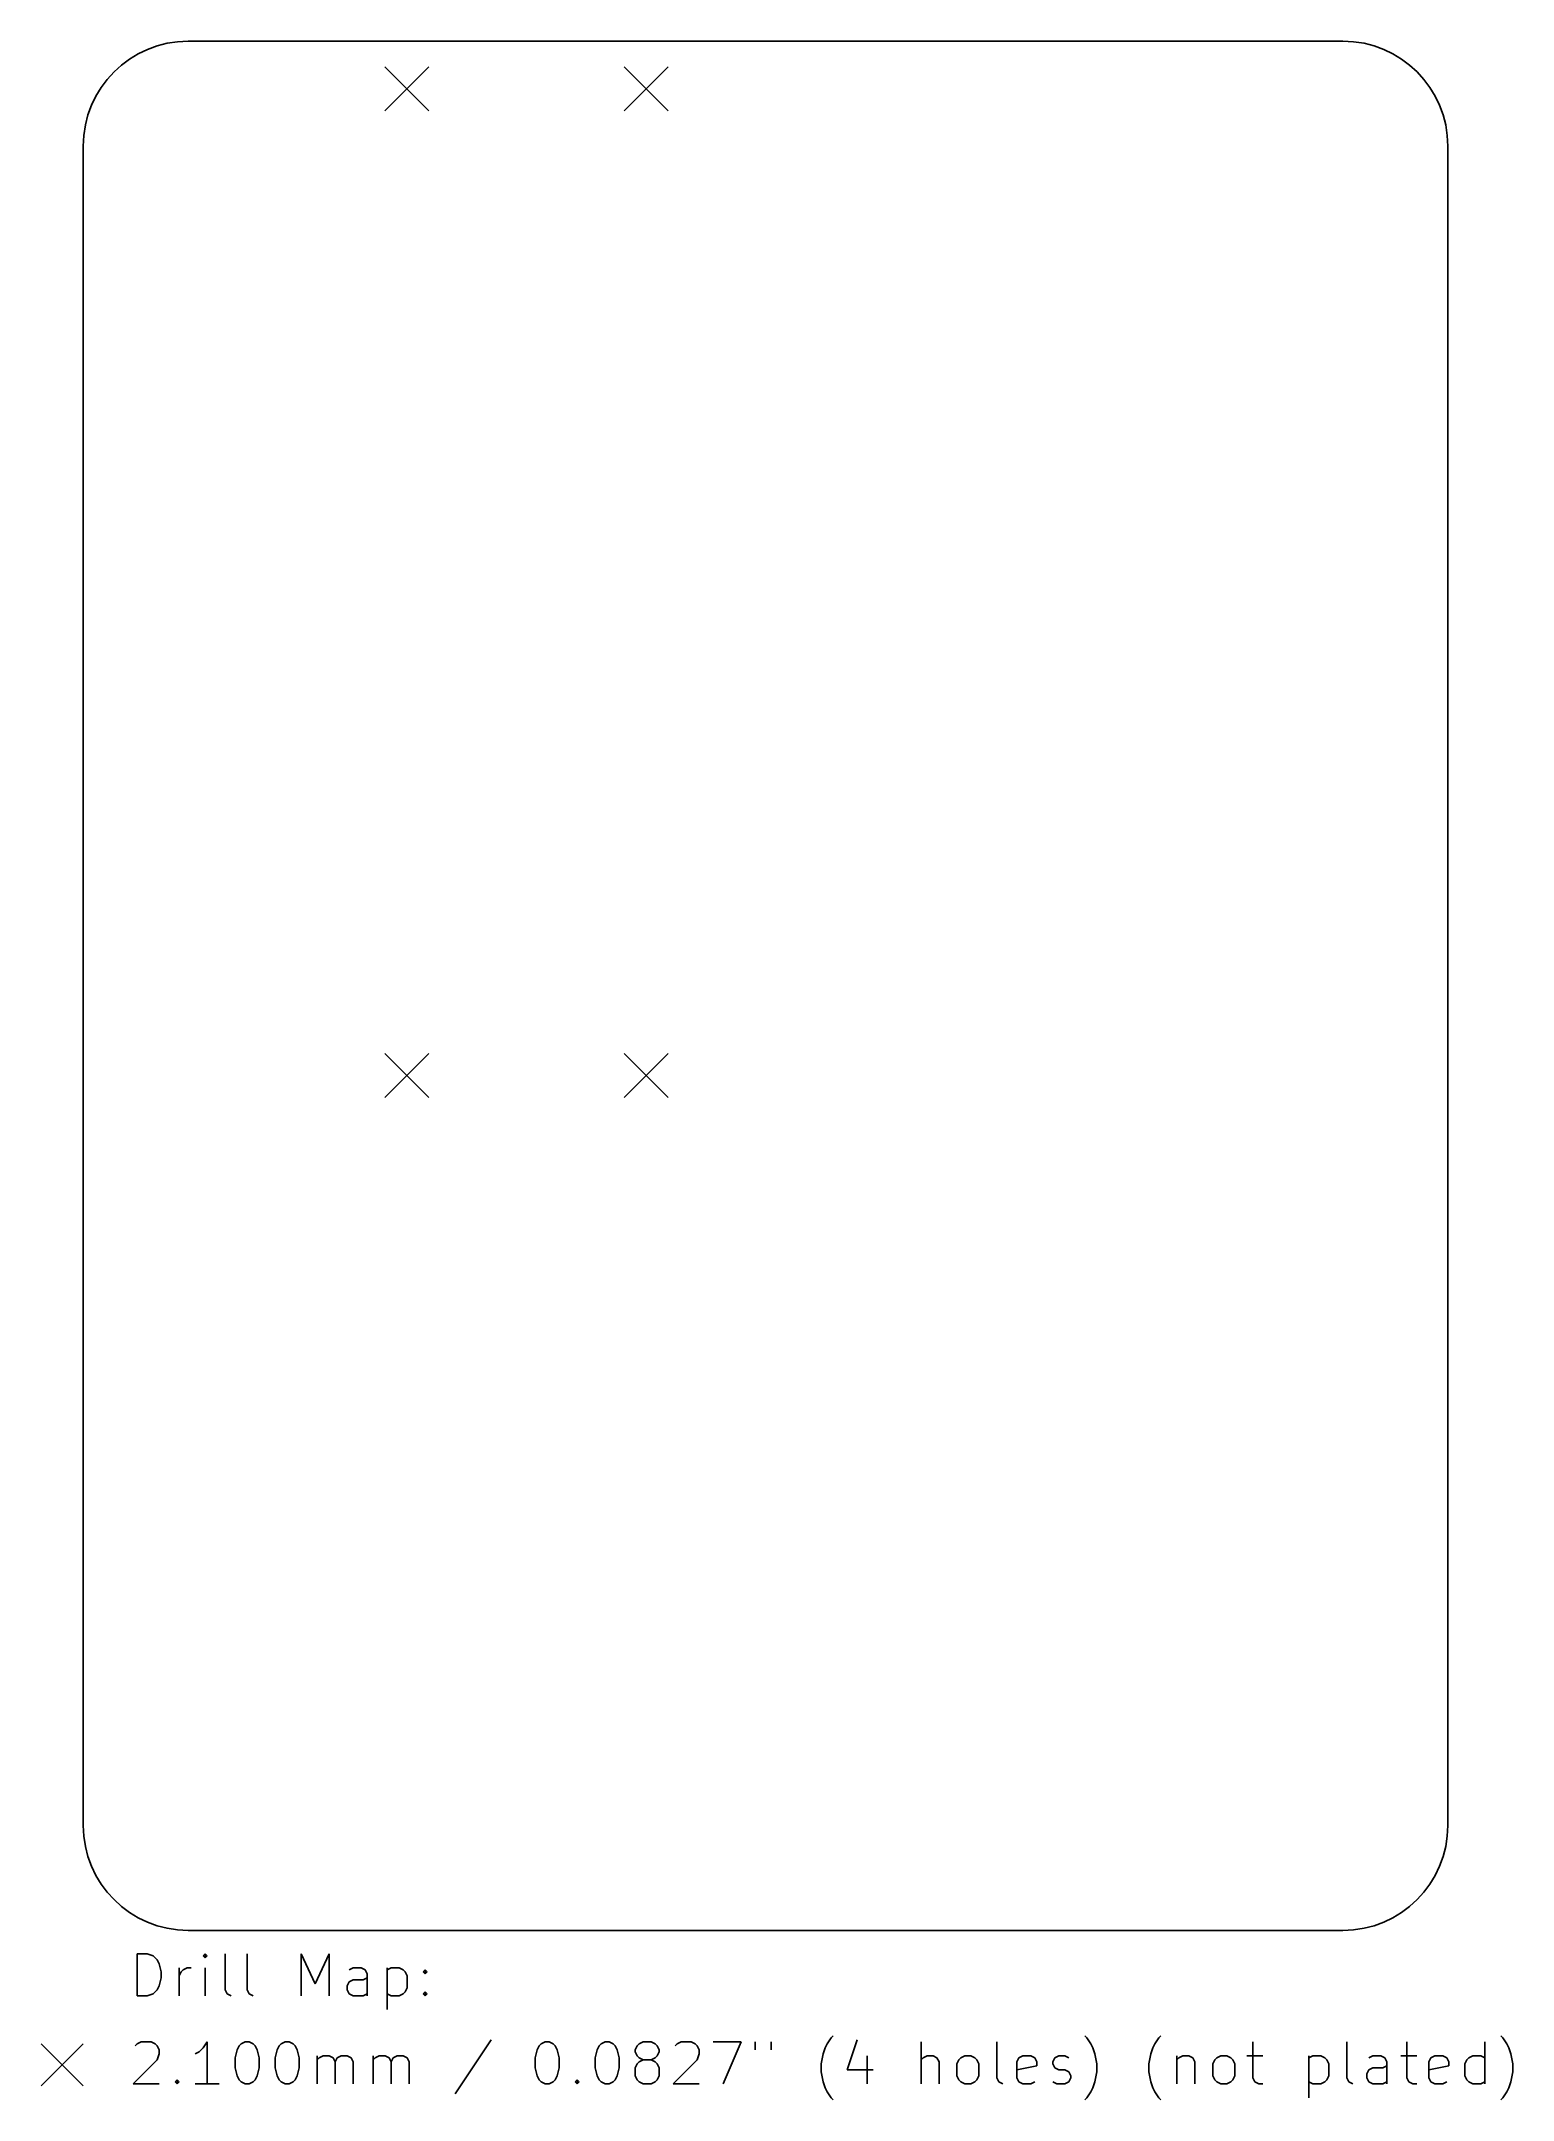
# Model space of a CAD drawing. Extents: x -2 to 68.1, y -8.1 to 90.
import ezdxf

# ---------------------------------------------------------------- set-up
doc = ezdxf.new("R2010")
doc.units = 0
doc.layers.add('BLACK', color=7, linetype='CONTINUOUS')

msp = doc.modelspace()

# ---------------------------------------------------------------- linework, layer by layer
at = {"layer": 'BLACK', "linetype": 'CONTINUOUS'}
for p, q in [((5, 90), (60, 90)), ((14.36, 88.78), (16.46, 86.68)), ((16.46, 88.78), (14.36, 86.68)), ((25.76, 88.78), (27.86, 86.68)), ((27.86, 88.78), (25.76, 86.68)), ((0, 5), (0, 85)), ((65, 85), (65, 5)), ((14.36, 41.78), (16.46, 39.68)), ((16.46, 41.78), (14.36, 39.68)), ((25.76, 41.78), (27.86, 39.68)), ((27.86, 41.78), (25.76, 39.68)), ((60, 0), (5, 0)), ((2.57119, -3.10976), (2.57119, -1.10976)), ((2.57119, -1.10976), (3.04738, -1.10976)), ((3.04738, -1.10976), (3.33309, -1.205)), ((3.33309, -1.205), (3.52357, -1.39548)), ((3.52357, -1.39548), (3.61881, -1.58595)), ((3.61881, -1.58595), (3.71405, -1.9669)), ((4.57119, -3.10976), (4.57119, -1.77643)), ((4.66643, -1.9669), (4.76167, -1.87167)), ((4.76167, -1.87167), (4.95214, -1.77643)), ((4.95214, -1.77643), (5.14262, -1.77643)), ((5.80929, -1.10976), (5.71405, -1.205)), ((5.71405, -1.205), (5.80929, -1.30024)), ((5.90452, -1.205), (5.80929, -1.10976)), ((5.80929, -1.10976), (5.80929, -1.30024)), ((5.80929, -1.30024), (5.90452, -1.205)), ((5.80929, -3.10976), (5.80929, -1.77643)), ((6.76167, -2.82405), (6.76167, -1.10976)), ((7.80929, -2.82405), (7.80929, -1.10976)), ((10.3807, -3.10976), (10.3807, -1.10976)), ((10.3807, -1.10976), (11.0474, -2.53833)), ((11.0474, -2.53833), (11.714, -1.10976)), ((11.714, -1.10976), (11.714, -3.10976)), ((12.8569, -1.77643), (12.6664, -1.87167)), ((13.2379, -1.77643), (12.8569, -1.77643)), ((13.4283, -1.87167), (13.2379, -1.77643)), ((13.5236, -2.06214), (13.4283, -1.87167)), ((14.476, -1.77643), (14.476, -3.77643)), ((14.476, -1.87167), (14.6664, -1.77643)), ((14.6664, -1.77643), (15.0474, -1.77643)), ((15.0474, -1.77643), (15.2379, -1.87167)), ((15.2379, -1.87167), (15.3331, -1.9669)), ((16.1902, -1.9669), (16.2855, -1.87167)), ((16.2855, -1.87167), (16.3807, -1.9669)), ((16.2855, -1.87167), (16.2855, -2.06214)), ((3.52357, -2.82405), (3.33309, -3.01452)), ((3.61881, -2.63357), (3.52357, -2.82405)), ((3.71405, -2.25262), (3.61881, -2.63357)), ((3.71405, -1.9669), (3.71405, -2.25262)), ((4.57119, -2.15738), (4.66643, -1.9669)), ((6.8569, -3.01452), (6.76167, -2.82405)), ((7.90452, -3.01452), (7.80929, -2.82405)), ((12.5712, -2.63357), (12.6664, -2.4431)), ((12.5712, -2.82405), (12.5712, -2.63357)), ((12.6664, -3.01452), (12.5712, -2.82405)), ((12.6664, -2.4431), (12.8569, -2.34786)), ((12.8569, -2.34786), (13.3331, -2.34786)), ((13.3331, -2.34786), (13.5236, -2.25262)), ((13.5236, -3.10976), (13.5236, -2.06214)), ((15.3331, -2.91928), (15.2379, -3.01452)), ((15.3331, -1.9669), (15.4283, -2.15738)), ((15.4283, -2.72881), (15.3331, -2.91928)), ((15.4283, -2.15738), (15.4283, -2.72881)), ((16.2855, -2.06214), (16.1902, -1.9669)), ((16.1902, -3.01452), (16.2855, -2.91928)), ((16.3807, -1.9669), (16.2855, -2.06214)), ((16.2855, -2.91928), (16.3807, -3.01452)), ((16.2855, -2.91928), (16.2855, -3.10976)), ((3.04738, -3.10976), (2.57119, -3.10976)), ((3.33309, -3.01452), (3.04738, -3.10976)), ((7.04738, -3.10976), (6.8569, -3.01452)), ((8.095, -3.10976), (7.90452, -3.01452)), ((12.8569, -3.10976), (12.6664, -3.01452)), ((13.3331, -3.10976), (12.8569, -3.10976)), ((13.5236, -3.01452), (13.3331, -3.10976)), ((14.6664, -3.10976), (14.476, -3.01452)), ((15.0474, -3.10976), (14.6664, -3.10976)), ((15.2379, -3.01452), (15.0474, -3.10976)), ((16.2855, -3.10976), (16.1902, -3.01452)), ((16.3807, -3.01452), (16.2855, -3.10976)), ((-2.005, -5.405), (-0.005, -7.405)), ((-0.005, -5.405), (-2.005, -7.405)), ((2.47595, -5.50024), (2.57119, -5.405)), ((2.57119, -5.405), (2.76167, -5.30976)), ((2.76167, -5.30976), (3.23786, -5.30976)), ((3.23786, -5.30976), (3.42833, -5.405)), ((3.42833, -5.405), (3.52357, -5.50024)), ((3.52357, -5.50024), (3.61881, -5.69071)), ((3.61881, -5.88119), (3.52357, -6.1669)), ((3.61881, -5.69071), (3.61881, -5.88119)), ((5.52357, -5.78595), (5.3331, -5.88119)), ((5.71405, -5.59548), (5.52357, -5.78595)), ((5.90452, -5.30976), (5.71405, -5.59548)), ((5.90452, -7.30976), (5.90452, -5.30976)), ((7.23786, -6.07167), (7.33309, -5.69071)), ((7.33309, -5.69071), (7.42833, -5.50024)), ((7.42833, -5.50024), (7.52357, -5.405)), ((7.52357, -5.405), (7.71405, -5.30976)), ((7.71405, -5.30976), (7.90452, -5.30976)), ((7.90452, -5.30976), (8.095, -5.405)), ((8.095, -5.405), (8.19024, -5.50024)), ((8.19024, -5.50024), (8.28548, -5.69071)), ((8.28548, -5.69071), (8.38071, -6.07167)), ((9.14262, -6.07167), (9.23786, -5.69071)), ((9.23786, -5.69071), (9.3331, -5.50024)), ((9.3331, -5.50024), (9.42833, -5.405)), ((9.42833, -5.405), (9.61881, -5.30976)), ((9.61881, -5.30976), (9.80928, -5.30976)), ((9.80928, -5.30976), (9.99976, -5.405)), ((9.99976, -5.405), (10.095, -5.50024)), ((10.095, -5.50024), (10.1902, -5.69071)), ((10.1902, -5.69071), (10.2855, -6.07167)), ((19.4283, -5.21452), (17.714, -7.78595)), ((21.5236, -6.07167), (21.6188, -5.69071)), ((21.6188, -5.69071), (21.714, -5.50024)), ((21.714, -5.50024), (21.8093, -5.405)), ((21.8093, -5.405), (21.9998, -5.30976)), ((21.9998, -5.30976), (22.1902, -5.30976)), ((22.1902, -5.30976), (22.3807, -5.405)), ((22.3807, -5.405), (22.476, -5.50024)), ((22.476, -5.50024), (22.5712, -5.69071)), ((22.5712, -5.69071), (22.6664, -6.07167)), ((24.3807, -6.07167), (24.476, -5.69071)), ((24.476, -5.69071), (24.5712, -5.50024)), ((24.5712, -5.50024), (24.6664, -5.405)), ((24.6664, -5.405), (24.8569, -5.30976)), ((24.8569, -5.30976), (25.0474, -5.30976)), ((25.0474, -5.30976), (25.2379, -5.405)), ((25.2379, -5.405), (25.3331, -5.50024)), ((25.3331, -5.50024), (25.4283, -5.69071)), ((25.4283, -5.69071), (25.5236, -6.07167)), ((26.2855, -5.69071), (26.3807, -5.50024)), ((26.2855, -5.78595), (26.2855, -5.69071)), ((26.3807, -5.97643), (26.2855, -5.78595)), ((26.3807, -5.50024), (26.476, -5.405)), ((26.476, -5.405), (26.6664, -5.30976)), ((26.6664, -5.30976), (27.0474, -5.30976)), ((27.0474, -5.30976), (27.2379, -5.405)), ((27.2379, -5.405), (27.3331, -5.50024)), ((27.3331, -5.50024), (27.4283, -5.69071)), ((27.4283, -5.78595), (27.3331, -5.97643)), ((27.4283, -5.69071), (27.4283, -5.78595)), ((28.1902, -5.50024), (28.2855, -5.405)), ((28.2855, -5.405), (28.476, -5.30976)), ((28.476, -5.30976), (28.9521, -5.30976)), ((28.9521, -5.30976), (29.1426, -5.405)), ((29.1426, -5.405), (29.2379, -5.50024)), ((29.2379, -5.50024), (29.3331, -5.69071)), ((29.3331, -5.88119), (29.2379, -6.1669)), ((29.3331, -5.69071), (29.3331, -5.88119)), ((29.9998, -5.30976), (31.3331, -5.30976)), ((31.3331, -5.30976), (30.476, -7.30976)), ((31.9998, -5.30976), (31.9998, -5.69071)), ((32.7617, -5.30976), (32.7617, -5.69071)), ((35.1426, -6.35738), (35.2379, -5.88119)), ((35.2379, -5.88119), (35.3331, -5.59548)), ((35.3331, -5.59548), (35.4283, -5.405)), ((35.4283, -5.405), (35.6188, -5.11928)), ((35.6188, -5.11928), (35.714, -5.02405)), ((36.8569, -5.21452), (36.3807, -6.64309)), ((39.9045, -7.30976), (39.9045, -5.30976)), ((43.5236, -7.02405), (43.5236, -5.30976)), ((47.8093, -5.11928), (47.714, -5.02405)), ((47.9998, -5.405), (47.8093, -5.11928)), ((48.095, -5.59548), (47.9998, -5.405)), ((48.1902, -5.88119), (48.095, -5.59548)), ((48.2855, -6.35738), (48.1902, -5.88119)), ((50.7617, -6.35738), (50.8569, -5.88119)), ((50.8569, -5.88119), (50.9521, -5.59548)), ((50.9521, -5.59548), (51.0474, -5.405)), ((51.0474, -5.405), (51.2379, -5.11928)), ((51.2379, -5.11928), (51.3331, -5.02405)), ((55.714, -5.30976), (55.714, -7.02405)), ((60.1902, -7.02405), (60.1902, -5.30976)), ((63.0474, -5.30976), (63.0474, -7.02405)), ((66.7617, -7.30976), (66.7617, -5.30976)), ((67.6188, -5.11928), (67.5236, -5.02405)), ((67.8093, -5.405), (67.6188, -5.11928)), ((67.9045, -5.59548), (67.8093, -5.405)), ((67.9998, -5.88119), (67.9045, -5.59548)), ((68.095, -6.35738), (67.9998, -5.88119)), ((3.52357, -6.1669), (2.38071, -7.30976)), ((7.23786, -6.54786), (7.23786, -6.07167)), ((7.33309, -6.92881), (7.23786, -6.54786)), ((8.38071, -6.54786), (8.28548, -6.92881)), ((8.38071, -6.07167), (8.38071, -6.54786)), ((9.14262, -6.54786), (9.14262, -6.07167)), ((9.23786, -6.92881), (9.14262, -6.54786)), ((10.2855, -6.54786), (10.1902, -6.92881)), ((10.2855, -6.07167), (10.2855, -6.54786)), ((11.1426, -7.30976), (11.1426, -5.97643)), ((11.1426, -6.1669), (11.2379, -6.07167)), ((11.2379, -6.07167), (11.4283, -5.97643)), ((11.4283, -5.97643), (11.714, -5.97643)), ((11.714, -5.97643), (11.9045, -6.07167)), ((11.9045, -6.07167), (11.9998, -6.26214)), ((11.9998, -6.26214), (12.095, -6.07167)), ((11.9998, -6.26214), (11.9998, -7.30976)), ((12.095, -6.07167), (12.2855, -5.97643)), ((12.2855, -5.97643), (12.5712, -5.97643)), ((12.5712, -5.97643), (12.7617, -6.07167)), ((12.7617, -6.07167), (12.8569, -6.26214)), ((12.8569, -6.26214), (12.8569, -7.30976)), ((13.8093, -7.30976), (13.8093, -5.97643)), ((13.8093, -6.1669), (13.9045, -6.07167)), ((13.9045, -6.07167), (14.095, -5.97643)), ((14.095, -5.97643), (14.3807, -5.97643)), ((14.3807, -5.97643), (14.5712, -6.07167)), ((14.5712, -6.07167), (14.6664, -6.26214)), ((14.6664, -6.26214), (14.7617, -6.07167)), ((14.6664, -6.26214), (14.6664, -7.30976)), ((14.7617, -6.07167), (14.9521, -5.97643)), ((14.9521, -5.97643), (15.2379, -5.97643)), ((15.2379, -5.97643), (15.4283, -6.07167)), ((15.4283, -6.07167), (15.5236, -6.26214)), ((15.5236, -6.26214), (15.5236, -7.30976)), ((21.5236, -6.54786), (21.5236, -6.07167)), ((21.6188, -6.92881), (21.5236, -6.54786)), ((22.6664, -6.54786), (22.5712, -6.92881)), ((22.6664, -6.07167), (22.6664, -6.54786)), ((24.3807, -6.54786), (24.3807, -6.07167)), ((24.476, -6.92881), (24.3807, -6.54786)), ((25.5236, -6.54786), (25.4283, -6.92881)), ((25.5236, -6.07167), (25.5236, -6.54786)), ((26.3807, -6.35738), (26.2855, -6.54786)), ((26.2855, -6.54786), (26.2855, -6.92881)), ((26.476, -6.07167), (26.3807, -5.97643)), ((26.476, -6.26214), (26.3807, -6.35738)), ((26.6664, -6.1669), (26.476, -6.07167)), ((26.6664, -6.1669), (26.476, -6.26214)), ((27.0474, -6.1669), (26.6664, -6.1669)), ((27.2379, -6.07167), (27.0474, -6.1669)), ((27.2379, -6.26214), (27.0474, -6.1669)), ((27.3331, -5.97643), (27.2379, -6.07167)), ((27.3331, -6.35738), (27.2379, -6.26214)), ((27.4283, -6.54786), (27.3331, -6.35738)), ((27.4283, -6.92881), (27.4283, -6.54786)), ((29.2379, -6.1669), (28.095, -7.30976)), ((35.1426, -6.73833), (35.1426, -6.35738)), ((35.2379, -7.21452), (35.1426, -6.73833)), ((36.3807, -6.64309), (37.6188, -6.64309)), ((37.3331, -5.97643), (37.3331, -7.30976)), ((39.9998, -6.07167), (39.9045, -6.1669)), ((40.1902, -5.97643), (39.9998, -6.07167)), ((40.476, -5.97643), (40.1902, -5.97643)), ((40.6664, -6.07167), (40.476, -5.97643)), ((40.7617, -6.26214), (40.6664, -6.07167)), ((40.7617, -7.30976), (40.7617, -6.26214)), ((41.6188, -6.35738), (41.714, -6.1669)), ((41.6188, -6.92881), (41.6188, -6.35738)), ((41.714, -6.1669), (41.8093, -6.07167)), ((41.8093, -6.07167), (41.9998, -5.97643)), ((41.9998, -5.97643), (42.2855, -5.97643)), ((42.2855, -5.97643), (42.476, -6.07167)), ((42.476, -6.07167), (42.5712, -6.1669)), ((42.5712, -6.1669), (42.6664, -6.35738)), ((42.6664, -6.35738), (42.6664, -6.92881)), ((44.476, -6.26214), (44.5712, -6.07167)), ((44.476, -7.02405), (44.476, -6.26214)), ((45.4283, -6.45262), (44.476, -6.64309)), ((44.5712, -6.07167), (44.7617, -5.97643)), ((44.7617, -5.97643), (45.1426, -5.97643)), ((45.1426, -5.97643), (45.3331, -6.07167)), ((45.3331, -6.07167), (45.4283, -6.26214)), ((45.4283, -6.26214), (45.4283, -6.45262)), ((46.1902, -6.26214), (46.2855, -6.07167)), ((46.1902, -6.35738), (46.1902, -6.26214)), ((46.2855, -6.54786), (46.1902, -6.35738)), ((46.2855, -6.07167), (46.476, -5.97643)), ((46.476, -6.64309), (46.2855, -6.54786)), ((46.476, -5.97643), (46.7617, -5.97643)), ((46.7617, -6.64309), (46.476, -6.64309)), ((46.7617, -5.97643), (46.9521, -6.07167)), ((46.9521, -6.73833), (46.7617, -6.64309)), ((47.0474, -6.92881), (46.9521, -6.73833)), ((48.1902, -7.21452), (48.2855, -6.73833)), ((48.2855, -6.73833), (48.2855, -6.35738)), ((50.7617, -6.73833), (50.7617, -6.35738)), ((50.8569, -7.21452), (50.7617, -6.73833)), ((52.095, -5.97643), (52.095, -7.30976)), ((52.095, -6.1669), (52.1902, -6.07167)), ((52.1902, -6.07167), (52.3807, -5.97643)), ((52.3807, -5.97643), (52.6664, -5.97643)), ((52.6664, -5.97643), (52.8569, -6.07167)), ((52.8569, -6.07167), (52.9521, -6.26214)), ((52.9521, -6.26214), (52.9521, -7.30976)), ((53.8093, -6.35738), (53.9045, -6.1669)), ((53.8093, -6.92881), (53.8093, -6.35738)), ((53.9045, -6.1669), (53.9998, -6.07167)), ((53.9998, -6.07167), (54.1902, -5.97643)), ((54.1902, -5.97643), (54.476, -5.97643)), ((54.476, -5.97643), (54.6664, -6.07167)), ((54.6664, -6.07167), (54.7617, -6.1669)), ((54.7617, -6.1669), (54.8569, -6.35738)), ((54.8569, -6.35738), (54.8569, -6.92881)), ((55.4283, -5.97643), (56.1902, -5.97643)), ((58.3807, -5.97643), (58.3807, -7.97643)), ((58.3807, -6.07167), (58.5712, -5.97643)), ((58.5712, -5.97643), (58.9521, -5.97643)), ((58.9521, -5.97643), (59.1426, -6.07167)), ((59.1426, -6.07167), (59.2379, -6.1669)), ((59.2379, -6.1669), (59.3331, -6.35738)), ((59.3331, -6.35738), (59.3331, -6.92881)), ((61.1426, -6.83357), (61.2379, -6.64309)), ((61.1426, -7.02405), (61.1426, -6.83357)), ((61.4283, -5.97643), (61.2379, -6.07167)), ((61.2379, -6.64309), (61.4283, -6.54786)), ((61.8093, -5.97643), (61.4283, -5.97643)), ((61.4283, -6.54786), (61.9045, -6.54786)), ((61.9998, -6.07167), (61.8093, -5.97643)), ((61.9045, -6.54786), (62.095, -6.45262)), ((62.095, -6.26214), (61.9998, -6.07167)), ((62.095, -7.30976), (62.095, -6.26214)), ((62.7617, -5.97643), (63.5236, -5.97643)), ((64.095, -6.26214), (64.1902, -6.07167)), ((64.095, -7.02405), (64.095, -6.26214)), ((65.0474, -6.45262), (64.095, -6.64309)), ((64.1902, -6.07167), (64.3807, -5.97643)), ((64.3807, -5.97643), (64.7617, -5.97643)), ((64.7617, -5.97643), (64.9521, -6.07167)), ((64.9521, -6.07167), (65.0474, -6.26214)), ((65.0474, -6.26214), (65.0474, -6.45262)), ((65.8093, -6.35738), (65.9045, -6.1669)), ((65.8093, -6.92881), (65.8093, -6.35738)), ((65.9045, -6.1669), (65.9998, -6.07167)), ((65.9998, -6.07167), (66.1902, -5.97643)), ((66.1902, -5.97643), (66.5712, -5.97643)), ((66.5712, -5.97643), (66.7617, -6.07167)), ((67.9998, -7.21452), (68.095, -6.73833)), ((68.095, -6.73833), (68.095, -6.35738)), ((2.38071, -7.30976), (3.61881, -7.30976)), ((4.38071, -7.21452), (4.47595, -7.11928)), ((4.47595, -7.30976), (4.38071, -7.21452)), ((4.47595, -7.11928), (4.57119, -7.21452)), ((4.47595, -7.11928), (4.47595, -7.30976)), ((4.57119, -7.21452), (4.47595, -7.30976)), ((6.47595, -7.30976), (5.3331, -7.30976)), ((7.42833, -7.11928), (7.33309, -6.92881)), ((7.52357, -7.21452), (7.42833, -7.11928)), ((7.71405, -7.30976), (7.52357, -7.21452)), ((7.90452, -7.30976), (7.71405, -7.30976)), ((8.095, -7.21452), (7.90452, -7.30976)), ((8.19024, -7.11928), (8.095, -7.21452)), ((8.28548, -6.92881), (8.19024, -7.11928)), ((9.3331, -7.11928), (9.23786, -6.92881)), ((9.42833, -7.21452), (9.3331, -7.11928)), ((9.61881, -7.30976), (9.42833, -7.21452)), ((9.80928, -7.30976), (9.61881, -7.30976)), ((9.99976, -7.21452), (9.80928, -7.30976)), ((10.095, -7.11928), (9.99976, -7.21452)), ((10.1902, -6.92881), (10.095, -7.11928)), ((21.714, -7.11928), (21.6188, -6.92881)), ((21.8093, -7.21452), (21.714, -7.11928)), ((21.9998, -7.30976), (21.8093, -7.21452)), ((22.1902, -7.30976), (21.9998, -7.30976)), ((22.3807, -7.21452), (22.1902, -7.30976)), ((22.476, -7.11928), (22.3807, -7.21452)), ((22.5712, -6.92881), (22.476, -7.11928)), ((23.4283, -7.21452), (23.5236, -7.11928)), ((23.5236, -7.30976), (23.4283, -7.21452)), ((23.5236, -7.11928), (23.6188, -7.21452)), ((23.5236, -7.11928), (23.5236, -7.30976)), ((23.6188, -7.21452), (23.5236, -7.30976)), ((24.5712, -7.11928), (24.476, -6.92881)), ((24.6664, -7.21452), (24.5712, -7.11928)), ((24.8569, -7.30976), (24.6664, -7.21452)), ((25.0474, -7.30976), (24.8569, -7.30976)), ((25.2379, -7.21452), (25.0474, -7.30976)), ((25.3331, -7.11928), (25.2379, -7.21452)), ((25.4283, -6.92881), (25.3331, -7.11928)), ((26.2855, -6.92881), (26.3807, -7.11928)), ((26.3807, -7.11928), (26.476, -7.21452)), ((26.476, -7.21452), (26.6664, -7.30976)), ((26.6664, -7.30976), (27.0474, -7.30976)), ((27.0474, -7.30976), (27.2379, -7.21452)), ((27.2379, -7.21452), (27.3331, -7.11928)), ((27.3331, -7.11928), (27.4283, -6.92881)), ((28.095, -7.30976), (29.3331, -7.30976)), ((35.3331, -7.50024), (35.2379, -7.21452)), ((35.4283, -7.69071), (35.3331, -7.50024)), ((35.6188, -7.97643), (35.4283, -7.69071)), ((41.714, -7.11928), (41.6188, -6.92881)), ((41.8093, -7.21452), (41.714, -7.11928)), ((41.9998, -7.30976), (41.8093, -7.21452)), ((42.2855, -7.30976), (41.9998, -7.30976)), ((42.476, -7.21452), (42.2855, -7.30976)), ((42.5712, -7.11928), (42.476, -7.21452)), ((42.6664, -6.92881), (42.5712, -7.11928)), ((43.6188, -7.21452), (43.5236, -7.02405)), ((43.8093, -7.30976), (43.6188, -7.21452)), ((44.5712, -7.21452), (44.476, -7.02405)), ((44.7617, -7.30976), (44.5712, -7.21452)), ((45.1426, -7.30976), (44.7617, -7.30976)), ((45.3331, -7.21452), (45.1426, -7.30976)), ((46.1902, -7.21452), (46.3807, -7.30976)), ((46.3807, -7.30976), (46.7617, -7.30976)), ((46.7617, -7.30976), (46.9521, -7.21452)), ((46.9521, -7.21452), (47.0474, -7.02405)), ((47.0474, -7.02405), (47.0474, -6.92881)), ((47.8093, -7.97643), (47.9998, -7.69071)), ((47.9998, -7.69071), (48.095, -7.50024)), ((48.095, -7.50024), (48.1902, -7.21452)), ((50.9521, -7.50024), (50.8569, -7.21452)), ((51.0474, -7.69071), (50.9521, -7.50024)), ((51.2379, -7.97643), (51.0474, -7.69071)), ((53.9045, -7.11928), (53.8093, -6.92881)), ((53.9998, -7.21452), (53.9045, -7.11928)), ((54.1902, -7.30976), (53.9998, -7.21452)), ((54.476, -7.30976), (54.1902, -7.30976)), ((54.6664, -7.21452), (54.476, -7.30976)), ((54.7617, -7.11928), (54.6664, -7.21452)), ((54.8569, -6.92881), (54.7617, -7.11928)), ((55.714, -7.02405), (55.8093, -7.21452)), ((55.8093, -7.21452), (55.9998, -7.30976)), ((55.9998, -7.30976), (56.1902, -7.30976)), ((58.5712, -7.30976), (58.3807, -7.21452)), ((58.9521, -7.30976), (58.5712, -7.30976)), ((59.1426, -7.21452), (58.9521, -7.30976)), ((59.2379, -7.11928), (59.1426, -7.21452)), ((59.3331, -6.92881), (59.2379, -7.11928)), ((60.2855, -7.21452), (60.1902, -7.02405)), ((60.476, -7.30976), (60.2855, -7.21452)), ((61.2379, -7.21452), (61.1426, -7.02405)), ((61.4283, -7.30976), (61.2379, -7.21452)), ((61.9045, -7.30976), (61.4283, -7.30976)), ((62.095, -7.21452), (61.9045, -7.30976)), ((63.0474, -7.02405), (63.1426, -7.21452)), ((63.1426, -7.21452), (63.3331, -7.30976)), ((63.3331, -7.30976), (63.5236, -7.30976)), ((64.1902, -7.21452), (64.095, -7.02405)), ((64.3807, -7.30976), (64.1902, -7.21452)), ((64.7617, -7.30976), (64.3807, -7.30976)), ((64.9521, -7.21452), (64.7617, -7.30976)), ((65.9045, -7.11928), (65.8093, -6.92881)), ((65.9998, -7.21452), (65.9045, -7.11928)), ((66.1902, -7.30976), (65.9998, -7.21452)), ((66.5712, -7.30976), (66.1902, -7.30976)), ((66.7617, -7.21452), (66.5712, -7.30976)), ((67.6188, -7.97643), (67.8093, -7.69071)), ((67.8093, -7.69071), (67.9045, -7.50024)), ((67.9045, -7.50024), (67.9998, -7.21452)), ((35.714, -8.07167), (35.6188, -7.97643)), ((47.714, -8.07167), (47.8093, -7.97643)), ((51.3331, -8.07167), (51.2379, -7.97643)), ((67.5236, -8.07167), (67.6188, -7.97643))]:
    msp.add_line(p, q, dxfattribs=at)
at = {"layer": 'BLACK'}
for centre, start, end in [((5, 85), 90, 180), ((60, 85), 0, 90), ((5, 5), -180, -90), ((60, 5), -90, 0)]:
    msp.add_arc(centre, 5, start, end, dxfattribs=at)

doc.saveas('drawing.dxf')
